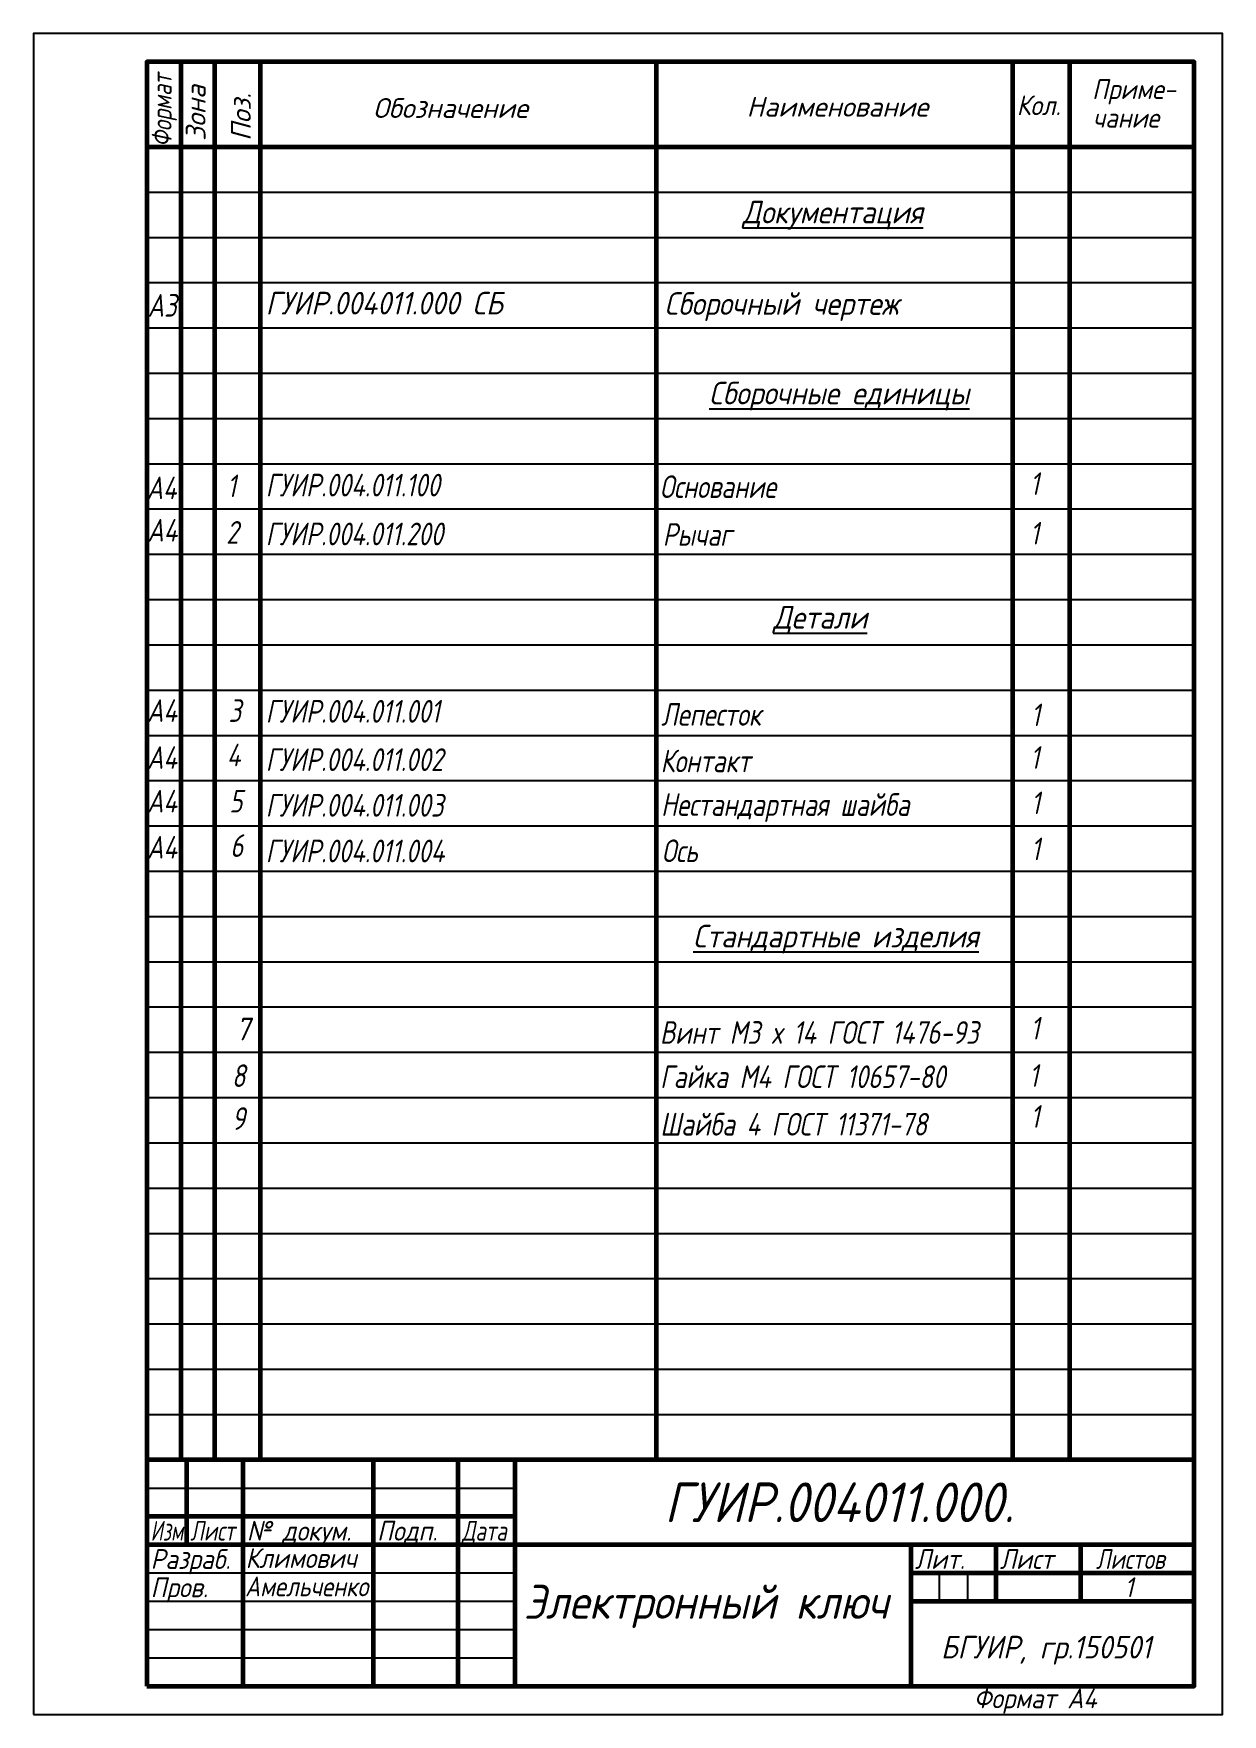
# Model space of a CAD drawing. Header units: millimetres. Extents: x 57 to 267, y 52 to 349.
import ezdxf
from ezdxf.enums import TextEntityAlignment as Align

# ---------------------------------------------------------------- set-up
doc = ezdxf.new("R2010")
doc.units = ezdxf.units.MM
doc.header["$LTSCALE"] = 0.5
doc.styles.get("Standard").update_dxf_attribs({"font": 'isocpeui.ttf', "width": 0.9})

msp = doc.modelspace()

# ---------------------------------------------------------------- linework, layer by layer
at = {"color": 7, "linetype": 'Continuous'}
for p, q in [((77, 344), (77, 329)), ((97, 344), (167, 344)), ((230, 344), (240, 344)), ((77, 87), (142, 87)), ((77, 82), (142, 82)), ((212, 82), (212, 77)), ((77, 57), (262, 57))]:
    msp.add_line(p, q, dxfattribs=at)
at = {"color": 7, "linetype": 'Continuous', "lineweight": 60}
for p, q in [((83, 344), (83, 97)), ((89, 97), (89, 344)), ((97, 344), (97, 97)), ((167, 344), (167, 97)), ((230, 97), (230, 344)), ((240, 344), (240, 97)), ((77, 329), (262, 329)), ((262, 97), (77, 97)), ((84, 97), (84, 82)), ((94, 57), (94, 97)), ((117, 97), (117, 57)), ((132, 57), (132, 97)), ((142, 97), (142, 57)), ((77, 87), (142, 87)), ((77, 82), (142, 82)), ((142, 82), (262, 82)), ((212, 57), (212, 82)), ((227, 82), (227, 72)), ((242, 72), (242, 82)), ((212, 77), (262, 77)), ((212, 72), (262, 72)), ((212, 57), (262, 57))]:
    msp.add_line(p, q, dxfattribs=at)
at = {"color": 7, "linetype": 'Continuous', "lineweight": -3}
for p, q in [((77, 321), (262, 321)), ((77, 313), (262, 313)), ((77, 305), (262, 305)), ((77, 297), (262, 297)), ((77, 289), (262, 289)), ((77, 281), (262, 281)), ((77, 273), (262, 273)), ((77, 265), (262, 265)), ((77, 257), (262, 257)), ((77, 249), (262, 249)), ((77, 241), (262, 241)), ((77, 233), (262, 233)), ((77, 225), (262, 225)), ((77, 217), (262, 217)), ((77, 209), (262, 209)), ((77, 201), (262, 201)), ((77, 193), (262, 193)), ((77, 185), (262, 185)), ((77, 177), (262, 177)), ((77, 169), (262, 169)), ((77, 161), (262, 161)), ((77, 153), (262, 153)), ((77, 145), (262, 145)), ((77, 137), (262, 137)), ((77, 129), (262, 129)), ((77, 121), (262, 121)), ((77, 113), (262, 113)), ((77, 105), (262, 105)), ((77, 92), (142, 92)), ((77, 77), (142, 77)), ((217, 72), (217, 77)), ((222, 77), (222, 72)), ((77, 72), (142, 72)), ((77, 67), (142, 67)), ((77, 62), (142, 62))]:
    msp.add_line(p, q, dxfattribs=at)
msp.add_lwpolyline([(57, 52), (267, 52), (267, 349), (57, 349)], close=True)
at = {"color": 7, "linetype": 'Continuous', "lineweight": 60}
msp.add_lwpolyline([(77, 57), (262, 57), (262, 344), (77, 344)], close=True, dxfattribs=at)

# ---------------------------------------------------------------- texts
at = {"color": 7, "linetype": 'Continuous', "width": 0.8}
msp.add_text('Формат', height=3.5, rotation=90, dxfattribs=at).set_placement((81.38, 329))
at = {"color": 7, "linetype": 'Continuous'}
for s, p in [('Зона', (87.38, 330.04)), ('Поз.', (95.38, 330.04))]:
    msp.add_text(s, height=3.5, rotation=90, dxfattribs=at).set_placement(p)
for s, width, p in [('Приме-', 0.9, (243.98, 337.44)), ('Кол.', 0.9, (230.67, 334.59)), ('чание', 0.9, (244.11, 332.38)), ('Изм.', 0.7, (77.67, 82.7)), ('Лист', 0.75, (84.67, 82.7)), ('№ докум.', 0.9, (94.67, 82.7)), ('Подп.', 0.9, (117.67, 82.7)), ('Дата', 0.75, (132.67, 82.7)), ('Разраб.', 0.9, (77.67, 77.7)), ('Лит.', 0.9, (212.67, 77.7)), ('Лист', 0.9, (227.67, 77.7)), ('Листов', 0.8, (244.67, 77.7)), ('Пров.', 0.9, (77.67, 72.7)), ('Формат А4', 0.9, (223.07, 53.08))]:
    msp.add_text(s, height=3.5, dxfattribs=dict(at, width=width)).set_placement(p)
for s, p in [('Обозначение', (116.96, 334.1)), ('Наименование', (182.95, 334.33))]:
    msp.add_text(s, height=3.5, dxfattribs=at).set_placement(p)
for s, height, width, p in [('А3', 4, 0.8, (77.15, 298.98)), ('А4', 4, 0.8, (76.97, 266.73)), ('1', 4, 0.8, (91.18, 267.09)), ('ГУИР.004.011.100', 4, 0.8, (98, 267.22)), ('Основание', 4, 0.8, (167.62, 266.94)), ('1', 4, 0.8, (233.02, 267.47)), ('А4', 4, 0.8, (77.1, 259.23)), ('2', 4, 0.8, (91.02, 258.86)), ('ГУИР.004.011.200', 4, 0.8, (98, 258.59)), ('Рычаг', 4, 0.8, (168.13, 258.49)), ('1', 4, 0.8, (233.02, 258.71)), ('А4', 4, 0.8, (77.04, 227.37)), ('3', 4, 0.8, (91.42, 227.37)), ('ГУИР.004.011.001', 4, 0.8, (98, 227.25)), ('Лепесток', 4, 0.8, (167.86, 226.7)), ('1', 4, 0.8, (233.2, 226.63)), ('А4', 4, 0.8, (77.04, 219.08)), ('4', 4, 0.8, (91.13, 219.52)), ('1', 4, 0.8, (233.06, 219.08)), ('ГУИР.004.011.002', 4, 0.8, (98, 218.71)), ('Контакт', 4, 0.8, (167.75, 218.48)), ('А4', 4, 0.8, (77.04, 211.37)), ('5', 4, 0.8, (91.57, 211.37)), ('ГУИР.004.011.003', 4, 0.8, (98, 210.64)), ('Нестандартная шайба', 4, 0.8, (167.84, 210.77)), ('1', 4, 0.8, (233.2, 211.08)), ('А4', 4, 0.8, (77.04, 203.22)), ('6', 4, 0.8, (91.72, 203.52)), ('ГУИР.004.011.004', 4, 0.8, (98, 202.57)), ('Ось', 4, 0.8, (167.97, 202.6)), ('1', 4, 0.8, (233.2, 202.93)), ('1', 4, 0.8, (233.1, 171.25)), ('Винт М3 х 14 ГОСТ 1476-93', 4, 0.8, (167.64, 170.49)), ('8', 4, 0.8, (92.01, 162.86)), ('Гайка М4 ГОСТ 10657-80', 4, 0.8, (167.67, 162.68)), ('1', 4, 0.8, (232.87, 162.89)), ('9', 4, 0.8, (92.01, 155.28)), ('Шайба 4 ГОСТ 11371-78', 4, 0.8, (167.69, 154.28)), ('1', 4, 0.8, (233.1, 155.66)), ('ГУИР.004011.000. ', 7, 0.9, (168.45, 85.98)), ('Климович', 3.5, 0.9, (94.44, 77.87)), ('Электронный ключ', 6, 0.9, (143.58, 68.89)), ('БГУИР, гр.150501', 4, 0.9, (217.28, 61.88))]:
    msp.add_text(s, height=height, dxfattribs=dict(width=width)).set_placement(p)
at = {"width": 0.820193}
msp.add_text('Амельченко', height=3.5, dxfattribs=at).set_placement((94.34, 72.86), (116.1, 72.86), align=Align.FIT)
at = {"char_height": 4, "attachment_point": 1}
for s, width, gutter_width, insert in [('{\\LДокументация}', 39.5837, 25, (182.23, 319.47)), ('Сборочный чертеж', 60.968, 25, (168.44, 303.3)), ('{\\LСборочные единицы}', 47, 20, (176.32, 287.48)), ('{\\LДетали}', 17, 20, (187.64, 247.86)), ('{\\LСтандартные изделия}', 55.3926, 20, (173.49, 191.52))]:
    msp.add_mtext_dynamic_manual_height_columns(s, width=width, gutter_width=gutter_width, heights=[0], dxfattribs=dict(at, insert=insert))
at = {"attachment_point": 1}
for s, insert, char_height, width in [('ГУИР.004011.000 СБ', (98, 303.37), 4, 58.555), ('7', (92.68, 175.11), 4, 2.0313), ('1', (249.7, 76.22), 3.5, 1.0669)]:
    msp.add_mtext(s, dxfattribs=dict(at, insert=insert, char_height=char_height, width=width))

doc.saveas('drawing.dxf')
